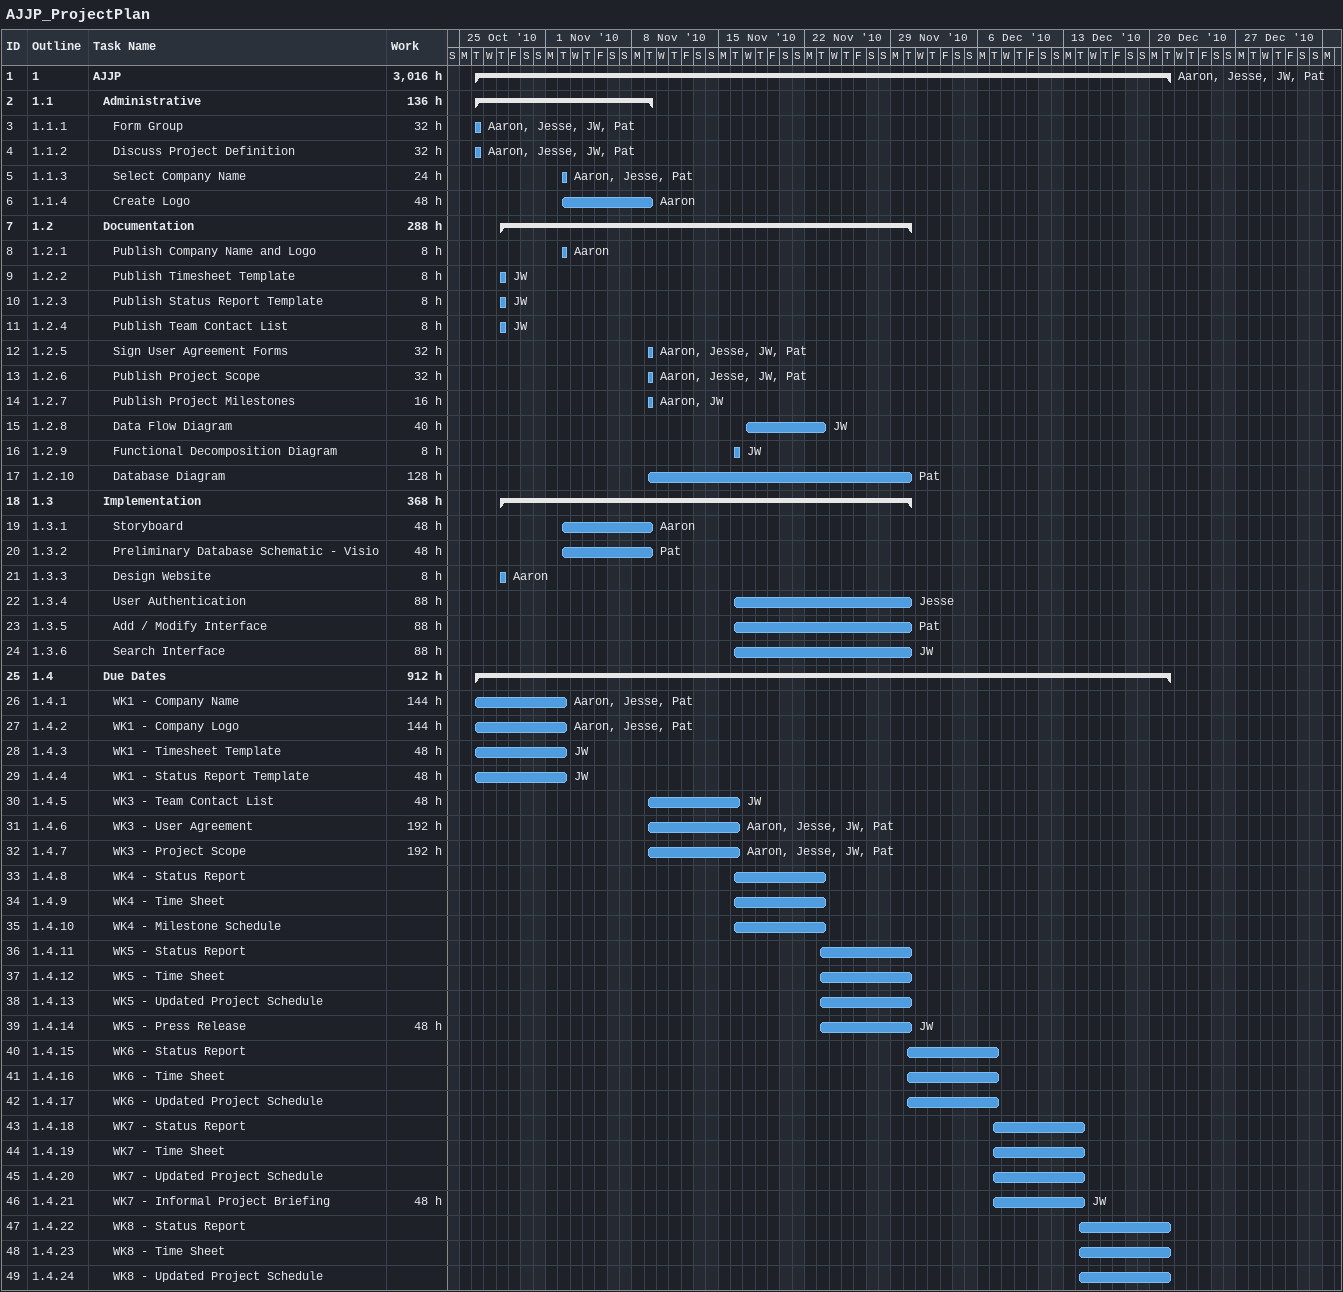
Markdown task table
AJJP_ProjectPlan

| ID | WBS | Task | Start | Finish | Resources | Work (h) |
|---|---|---|---|---|---|---|
| 1 | 1 | **AJJP** | 2010-10-26 | 2010-12-21 | Aaron, Jesse, JW, Pat | 3016 |
| 2 | 1.1 | **Administrative** | 2010-10-26 | 2010-11-09 |  | 136 |
| 3 | 1.1.1 | Form Group | 2010-10-26 | 2010-10-26 | Aaron, Jesse, JW, Pat | 32 |
| 4 | 1.1.2 | Discuss Project Definition | 2010-10-26 | 2010-10-26 | Aaron, Jesse, JW, Pat | 32 |
| 5 | 1.1.3 | Select Company Name | 2010-11-02 | 2010-11-02 | Aaron, Jesse, Pat | 24 |
| 6 | 1.1.4 | Create Logo | 2010-11-02 | 2010-11-09 | Aaron | 48 |
| 7 | 1.2 | **Documentation** | 2010-10-28 | 2010-11-30 |  | 288 |
| 8 | 1.2.1 | Publish Company Name and Logo | 2010-11-02 | 2010-11-02 | Aaron | 8 |
| 9 | 1.2.2 | Publish Timesheet Template | 2010-10-28 | 2010-10-28 | JW | 8 |
| 10 | 1.2.3 | Publish Status Report Template | 2010-10-28 | 2010-10-28 | JW | 8 |
| 11 | 1.2.4 | Publish Team Contact List | 2010-10-28 | 2010-10-28 | JW | 8 |
| 12 | 1.2.5 | Sign User Agreement Forms | 2010-11-09 | 2010-11-09 | Aaron, Jesse, JW, Pat | 32 |
| 13 | 1.2.6 | Publish Project Scope | 2010-11-09 | 2010-11-09 | Aaron, Jesse, JW, Pat | 32 |
| 14 | 1.2.7 | Publish Project Milestones | 2010-11-09 | 2010-11-09 | Aaron, JW | 16 |
| 15 | 1.2.8 | Data Flow Diagram | 2010-11-17 | 2010-11-23 | JW | 40 |
| 16 | 1.2.9 | Functional Decomposition Diagram | 2010-11-16 | 2010-11-16 | JW | 8 |
| 17 | 1.2.10 | Database Diagram | 2010-11-09 | 2010-11-30 | Pat | 128 |
| 18 | 1.3 | **Implementation** | 2010-10-28 | 2010-11-30 |  | 368 |
| 19 | 1.3.1 | Storyboard | 2010-11-02 | 2010-11-09 | Aaron | 48 |
| 20 | 1.3.2 | Preliminary Database Schematic - Visio | 2010-11-02 | 2010-11-09 | Pat | 48 |
| 21 | 1.3.3 | Design Website | 2010-10-28 | 2010-10-28 | Aaron | 8 |
| 22 | 1.3.4 | User Authentication | 2010-11-16 | 2010-11-30 | Jesse | 88 |
| 23 | 1.3.5 | Add / Modify Interface | 2010-11-16 | 2010-11-30 | Pat | 88 |
| 24 | 1.3.6 | Search Interface | 2010-11-16 | 2010-11-30 | JW | 88 |
| 25 | 1.4 | **Due Dates** | 2010-10-26 | 2010-12-21 |  | 912 |
| 26 | 1.4.1 | WK1 - Company Name | 2010-10-26 | 2010-11-02 | Aaron, Jesse, Pat | 144 |
| 27 | 1.4.2 | WK1 - Company Logo | 2010-10-26 | 2010-11-02 | Aaron, Jesse, Pat | 144 |
| 28 | 1.4.3 | WK1 - Timesheet Template | 2010-10-26 | 2010-11-02 | JW | 48 |
| 29 | 1.4.4 | WK1 - Status Report Template | 2010-10-26 | 2010-11-02 | JW | 48 |
| 30 | 1.4.5 | WK3 - Team Contact List | 2010-11-09 | 2010-11-16 | JW | 48 |
| 31 | 1.4.6 | WK3 - User Agreement | 2010-11-09 | 2010-11-16 | Aaron, Jesse, JW, Pat | 192 |
| 32 | 1.4.7 | WK3 - Project Scope | 2010-11-09 | 2010-11-16 | Aaron, Jesse, JW, Pat | 192 |
| 33 | 1.4.8 | WK4 - Status Report | 2010-11-16 | 2010-11-23 |  |  |
| 34 | 1.4.9 | WK4 - Time Sheet | 2010-11-16 | 2010-11-23 |  |  |
| 35 | 1.4.10 | WK4 - Milestone Schedule | 2010-11-16 | 2010-11-23 |  |  |
| 36 | 1.4.11 | WK5 - Status Report | 2010-11-23 | 2010-11-30 |  |  |
| 37 | 1.4.12 | WK5 - Time Sheet | 2010-11-23 | 2010-11-30 |  |  |
| 38 | 1.4.13 | WK5 - Updated Project Schedule | 2010-11-23 | 2010-11-30 |  |  |
| 39 | 1.4.14 | WK5 - Press Release | 2010-11-23 | 2010-11-30 | JW | 48 |
| 40 | 1.4.15 | WK6 - Status Report | 2010-11-30 | 2010-12-07 |  |  |
| 41 | 1.4.16 | WK6 - Time Sheet | 2010-11-30 | 2010-12-07 |  |  |
| 42 | 1.4.17 | WK6 - Updated Project Schedule | 2010-11-30 | 2010-12-07 |  |  |
| 43 | 1.4.18 | WK7 - Status Report | 2010-12-07 | 2010-12-14 |  |  |
| 44 | 1.4.19 | WK7 - Time Sheet | 2010-12-07 | 2010-12-14 |  |  |
| 45 | 1.4.20 | WK7 - Updated Project Schedule | 2010-12-07 | 2010-12-14 |  |  |
| 46 | 1.4.21 | WK7 - Informal Project Briefing | 2010-12-07 | 2010-12-14 | JW | 48 |
| 47 | 1.4.22 | WK8 - Status Report | 2010-12-14 | 2010-12-21 |  |  |
| 48 | 1.4.23 | WK8 - Time Sheet | 2010-12-14 | 2010-12-21 |  |  |
| 49 | 1.4.24 | WK8 - Updated Project Schedule | 2010-12-14 | 2010-12-21 |  |  |
